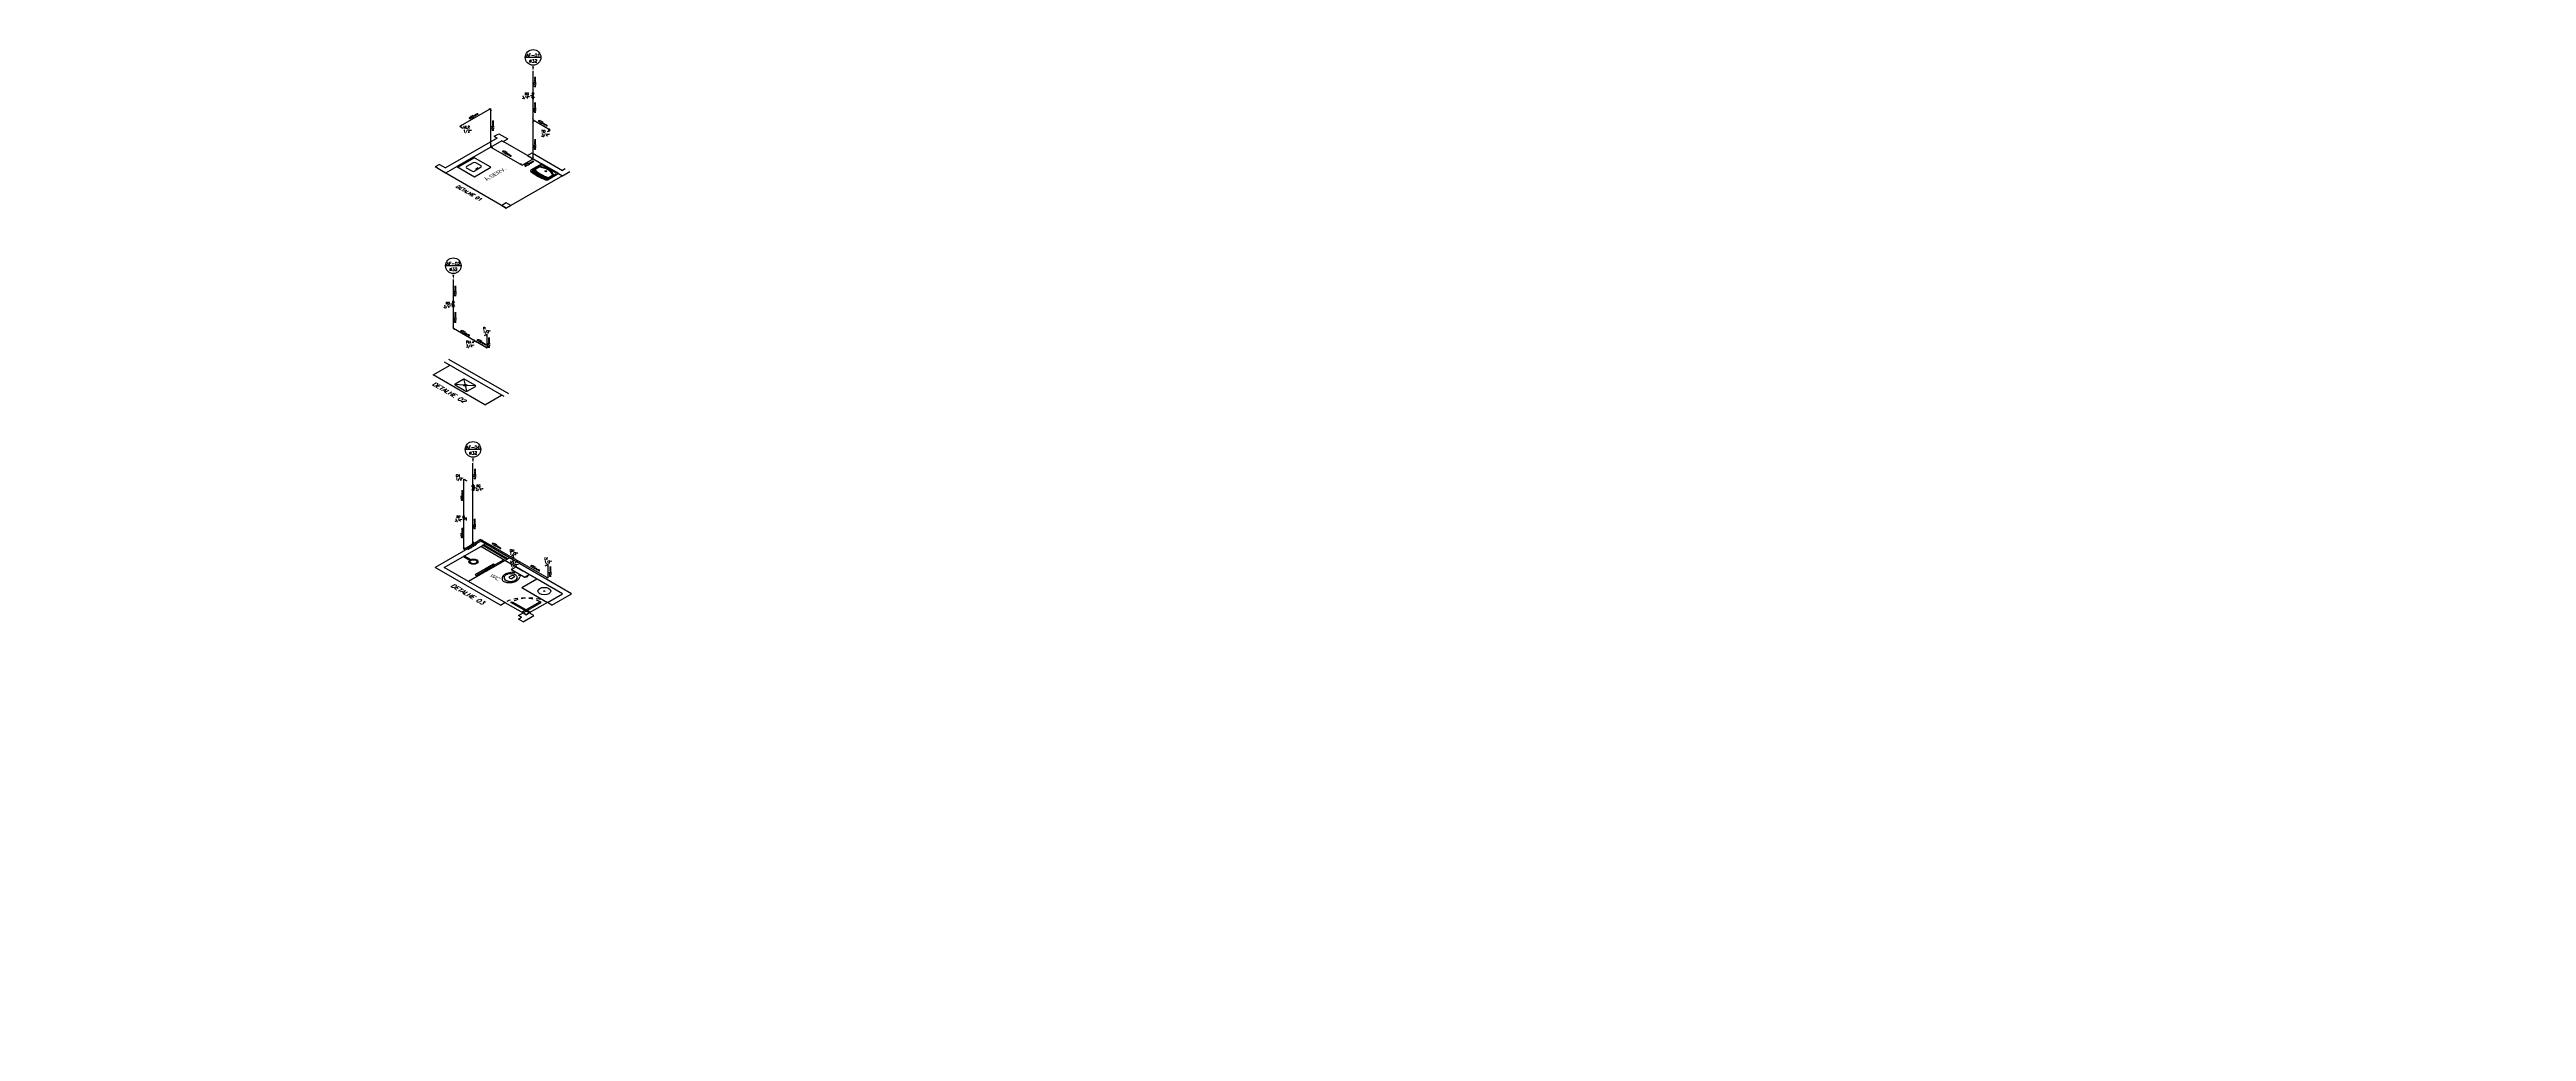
# Model space of a CAD drawing. Header units: millimetres. Extents: x -1292 to 2253, y 326 to 453.
# Drawn here: x 1950.5 to 2021.2, y 339.3 to 367.3 of the extents above; entities that cross this region are included whole.
import ezdxf
from ezdxf.enums import TextEntityAlignment as Align

# ---------------------------------------------------------------- set-up
doc = ezdxf.new("R2010")
doc.units = ezdxf.units.MM
doc.header["$LTSCALE"] = 0.5
doc.linetypes.add('DASHED2', pattern=[0.375, 0.25, -0.125])
for name, color, linetype in [('-HIDRO', 8, 'Continuous'), ('A-PEN-B', 5, 'Continuous'), ('A-PEN-Y', 2, 'Continuous'), ('AF', 5, 'Continuous'), ('CONEXAO_AG_FRIA', 2, 'Continuous'), ('CONEXÃO_HIDRÁULICA', 2, 'Continuous'), ('Diametro', 2, 'Continuous'), ('Prumadas_L', 1, 'Continuous'), ('Prumadas_Q', 3, 'Continuous'), ('Prumadas_T', 2, 'Continuous')]:
    doc.layers.add(name, color=color, linetype=linetype)
doc.layers.add('COTAS', color=53, linetype='Continuous', lineweight=9)
doc.layers.add('E-PEN-C', color=4, linetype='Continuous', lineweight=15)
doc.styles.add('CARIMBO_DADOS', font='arial.ttf', dxfattribs={"height": 0.1})
doc.styles.add('ROMANS', font='romans')
doc.dimstyles.new('COTAS_EXTERNAS', dxfattribs={"dimtxt": 0.1, "dimasz": 0.01, "dimexe": 0, "dimexo": 0, "dimgap": 0.07, "dimtad": 1, "dimzin": 5, "dimdsep": 46, "dimtxsty": 'CARIMBO_DADOS', "dimblk1": 'CIRCULOS', "dimblk2": 'CIRCULOS', "dimsah": 1, "dimcen": 0, "dimse1": 1, "dimse2": 1, "dimclrd": 8, "dimclre": 8, "dimclrt": 230, "dimadec": 0, "dimazin": 0, "dimtfac": 100, "dimtix": 1, "dimtmove": 2, "dimatfit": 3, "dimldrblk": 'CIRCULOS', "dimfxl": 1, "dimtolj": 1, "dimtzin": 5, "dimarcsym": 0})

# ---------------------------------------------------------------- blocks, each defined once
blk = doc.blocks.new('kl')
at = {"layer": '-HIDRO', "ltscale": 0.05}
for p, q in [((2.388, -0.771), (0.993, 0.624)), ((0.629, -0.002), (1.018, 0.387)), ((2.282, -0.877), (0.887, 0.518)), ((1.833, -1.205), (0.629, -0.002)), ((1.317, -0.412), (1.152, -0.391)), ((1.344, -0.198), (1.365, -0.364)), ((1.379, -0.475), (1.4, -0.64)), ((1.593, -0.447), (1.428, -0.426)), ((1.833, -1.205), (2.222, -0.816))]:
    blk.add_line(p, q, dxfattribs=at)
at = {"layer": '-HIDRO', "ltscale": 0.05, "flags": 128}
blk.add_lwpolyline([(1.61, -0.43), (1.361, -0.182, 0.414214), (1.327, -0.182), (1.135, -0.374, 0.414214), (1.135, -0.408), (1.384, -0.657, 0.414214), (1.417, -0.657), (1.61, -0.464, 0.414214)], format="xyb", close=True, dxfattribs=at)
at = {"layer": '-HIDRO', "ltscale": 0.05}
for radius in [0.04, 0.032]:
    blk.add_circle((1.372, -0.419), radius, dxfattribs=at)
at = {"layer": 'Prumadas_T', "style": 'ROMANS'}
blk.add_text('DETALHE 02', height=0.131, rotation=315, dxfattribs=at).set_placement((0.59, -0.4))
blk = doc.blocks.new('*U31', base_point=(2542, 289))
at = {"linetype": 'Continuous'}
blk.add_line((2533, 287), (2533, 292), dxfattribs=at)
for p, q in [((2542, 289), (2533, 289)), ((2536, 299), (2547, 280)), ((2536, 280), (2547, 299)), ((2547, 299), (2536, 299)), ((2547, 280), (2536, 280)), ((2538, 302), (2545, 302)), ((2538, 277), (2545, 277))]:
    blk.add_line(p, q)
blk = doc.blocks.new('NM')
at = {"layer": '-HIDRO'}
for p, q in [((0.166, 1.803), (0.272, 1.909)), ((0.166, 1.803), (0.236, 1.732)), ((0.272, 1.909), (0.484, 1.697)), ((0.272, 1.909), (0.342, 1.838)), ((0.236, 1.732), (-0.966, 0.53)), ((0.342, 1.626), (-0.86, 0.424)), ((0.342, 1.626), (0.378, 1.591)), ((0.342, 1.626), (0.378, 1.591)), ((0.378, 1.591), (0.484, 1.697)), ((0.943, 1.025), (0.378, 1.591)), ((-1.107, 0.672), (-1.213, 0.566)), ((-1.107, 0.672), (-0.966, 0.53)), ((-0.322, 0.962), (-0.704, 0.58)), ((-0.704, 0.58), (-0.293, 0.17)), ((-0.293, 0.934), (-0.675, 0.552)), ((-0.322, 0.736), (-0.477, 0.58)), ((0.088, 0.552), (-0.322, 0.962)), ((-0.138, 0.608), (-0.265, 0.736)), ((0.943, 1.025), (1.05, 1.131)), ((0.943, 1.025), (1.757, 0.212)), ((1.276, 0.693), (1.031, 0.448)), ((1.05, 1.131), (1.757, 0.424)), ((1.247, 0.622), (1.058, 0.433)), ((1.672, 0.297), (1.276, 0.693)), ((1.601, 0.325), (1.304, 0.622)), ((-0.966, 0.318), (-1.213, 0.566)), ((0.448, -1.096), (-1.107, 0.459)), ((-0.86, 0.424), (-0.966, 0.318)), ((-0.35, 0.396), (-0.477, 0.524)), ((-0.138, 0.552), (-0.293, 0.396)), ((-0.293, 0.17), (0.088, 0.552)), ((-0.216, 0.531), (-0.272, 0.474)), ((1.757, 0.212), (0.448, -1.096)), ((1.063, 0.407), (1.058, 0.402)), ((1.073, 0.417), (1.068, 0.412)), ((1.083, 0.427), (1.078, 0.422)), ((1.093, 0.437), (1.088, 0.432)), ((1.103, 0.447), (1.098, 0.442)), ((1.213, 0.556), (1.111, 0.455)), ((1.386, 0.084), (1.381, 0.079)), ((1.396, 0.094), (1.391, 0.089)), ((1.406, 0.104), (1.401, 0.099)), ((1.416, 0.114), (1.411, 0.109)), ((1.601, 0.269), (1.412, 0.079)), ((1.426, 0.124), (1.421, 0.119)), ((1.672, 0.297), (1.427, 0.052)), ((1.535, 0.234), (1.433, 0.132)), ((1.822, 0.489), (1.757, 0.424)), ((0.448, -0.884), (0.342, -0.99)), ((0.342, -0.99), (0.448, -1.096)), ((0.555, -0.99), (0.448, -0.884)), ((0.448, -1.096), (0.555, -0.99))]:
    blk.add_line(p, q, dxfattribs=at)
at = {"layer": '-HIDRO', "ltscale": 0.05}
blk.add_line((1.757, 0.212), (1.928, 0.383), dxfattribs=at)
at = {"layer": '-HIDRO'}
for radius in [0.0225, 0.011]:
    blk.add_circle((1.372, 0.393), radius, dxfattribs=at)
for centre, radius, start, end in [((-0.449, 0.552), 0.04, 135, 225), ((-0.293, 0.707), 0.04, 45, 135), ((-0.166, 0.58), 0.04, 315, 45), ((1.15, 0.188), 0.397, 43.21634, 81.78896), ((1.276, 0.594), 0.04, 45, 135), ((-0.322, 0.425), 0.04, 225, 315), ((1.066, 0.413), 0.05, 135, 213.28678), ((2.013, 1.035), 1.183, 213.28678, 225), ((1.079, 0.411), 0.03, 135, 213.70177), ((2.013, 1.035), 1.153, 213.70177, 225), ((2.049, 1.082), 1.202, 214.45771, 225.41551), ((2.049, 1.082), 1.195, 214.39526, 225.41551), ((2.049, 1.082), 1.188, 214.33205, 225.41551), ((2.049, 1.082), 1.181, 214.26809, 225.41551), ((2.049, 1.082), 1.174, 214.20334, 225.41551), ((2.049, 1.082), 1.167, 214.13781, 225.41551), ((2.049, 1.082), 1.16, 214.07147, 225.41551), ((2.049, 1.082), 1.153, 214.00431, 225.41551), ((2.049, 1.082), 1.146, 213.93632, 225.41551), ((2.049, 1.082), 1.139, 213.86747, 225.41551), ((2.052, 1.084), 1.132, 213.79776, 225.41551), ((2.013, 1.035), 1.183, 225, 236.71322), ((2.013, 1.035), 1.153, 225, 236.29823), ((2.061, 1.07), 1.202, 224.58449, 235.54229), ((2.061, 1.07), 1.195, 224.58449, 235.60474), ((1.146, 0.174), 0.388, 44.29631, 80.17971), ((2.061, 1.07), 1.188, 224.58449, 235.66795), ((2.061, 1.07), 1.181, 224.58449, 235.73191), ((2.061, 1.07), 1.174, 224.58449, 235.79666), ((2.061, 1.07), 1.167, 224.58449, 235.86219), ((2.061, 1.07), 1.16, 224.58449, 235.92853), ((2.061, 1.07), 1.153, 224.58449, 235.99569), ((2.061, 1.07), 1.146, 224.58449, 236.06368), ((2.061, 1.07), 1.139, 224.58449, 236.13253), ((2.063, 1.073), 1.132, 224.58449, 236.20224), ((1.392, 0.088), 0.05, 236.71322, 315), ((1.39, 0.1), 0.03, 236.29823, 315), ((1.153, 0.168), 0.388, 9.82029, 45.70369), ((1.167, 0.171), 0.397, 8.21104, 46.78366), ((1.573, 0.297), 0.04, 315, 45)]:
    blk.add_arc(centre, radius, start, end, dxfattribs=at)
at = {"layer": '-HIDRO', "style": 'CARIMBO_DADOS'}
blk.add_text('Á.SERV.', height=0.12, rotation=45, dxfattribs=at).set_placement((0.234, 0.234), align=Align.CENTER)
at = {"layer": 'Diametro', "style": 'ROMANS'}
blk.add_text('DETALHE 01', height=0.1, rotation=315, dxfattribs=at).set_placement((-0.451, -0.523), align=Align.CENTER)
blk = doc.blocks.new('FGTT')
at = {"layer": '-HIDRO'}
for p, q in [((-0.399, 1.775), (-1.46, 0.714)), ((0.272, 1.103), (-0.399, 1.775)), ((-0.802, 1.16), (-0.783, 1.179)), ((-0.802, 1.16), (-0.651, 1.009)), ((-0.783, 1.179), (-0.632, 1.028)), ((-0.399, 1.562), (-0.293, 1.669)), ((0.166, 0.997), (-0.399, 1.562)), ((0.166, 0.997), (0.272, 1.103)), ((0.557, -0.101), (0.911, 0.253)), ((0.663, 0.329), (0.655, 0.337)), ((0.661, 0.327), (0.687, 0.352)), ((0.672, 0.315), (0.661, 0.327)), ((0.685, 0.328), (0.672, 0.315)), ((0.676, 0.358), (0.684, 0.35)), ((0.698, 0.341), (0.685, 0.328)), ((0.687, 0.352), (0.698, 0.341)), ((0.557, -0.101), (1.157, -0.7))]:
    blk.add_line(p, q, dxfattribs=at)
at = {"layer": '-HIDRO', "ltscale": 0.05}
for p, q in [((-1.248, 0.714), (-0.399, 1.562)), ((0.209, 1.039), (-0.357, 1.605)), ((0.23, 1.06), (-0.336, 1.626)), ((0.06, -0.806), (-1.46, 0.714)), ((0.195, -0.729), (-1.248, 0.714)), ((-0.102, 0.841), (-0.527, 0.417)), ((-0.498, 0.389), (-0.074, 0.813)), ((0.138, 1.025), (-0.286, 0.601)), ((-0.286, 0.601), (-0.258, 0.573)), ((-0.258, 0.573), (0.166, 0.997)), ((-0.074, 0.813), (-0.102, 0.841)), ((0.166, 0.997), (0.138, 1.025)), ((1.51, -0.347), (0.166, 0.997)), ((1.722, -0.347), (0.272, 1.103)), ((-0.258, 0.573), (-0.682, 0.148)), ((-0.527, 0.417), (-0.498, 0.389)), ((1.156, -0.7), (1.51, -0.347)), ((1.262, -0.806), (1.722, -0.347)), ((0.06, -0.806), (0.166, -0.7)), ((0.166, -0.7), (0.591, -1.125)), ((0.308, -0.7), (0.336, -0.672)), ((0.732, -1.124), (0.308, -0.7)), ((0.336, -0.672), (0.761, -1.096)), ((0.485, -1.231), (0.591, -1.125)), ((0.485, -1.231), (0.591, -1.125)), ((0.987, -0.672), (0.562, -1.096)), ((0.562, -1.096), (0.591, -1.125)), ((0.591, -1.125), (1.015, -0.7)), ((0.661, -1.195), (0.591, -1.125)), ((0.591, -1.125), (0.661, -1.195)), ((0.761, -1.096), (0.661, -1.195)), ((0.661, -1.195), (0.732, -1.125)), ((1.157, -0.7), (0.732, -1.124)), ((0.761, -1.096), (0.732, -1.124)), ((0.838, -1.23), (0.732, -1.124)), ((0.838, -1.231), (0.732, -1.125)), ((1.015, -0.7), (0.987, -0.672)), ((1.262, -0.806), (1.156, -0.7)), ((1.263, -0.806), (1.157, -0.7)), ((0.555, -1.301), (0.485, -1.231)), ((0.485, -1.231), (0.555, -1.301)), ((0.485, -1.372), (0.555, -1.301)), ((0.591, -1.478), (0.485, -1.372)), ((0.591, -1.478), (0.838, -1.231))]:
    blk.add_line(p, q, dxfattribs=at)
at = {"layer": '-HIDRO'}
for points in [[(0.582, 0.582), (0.728, 0.435, -0.418036), (0.728, 0.41), (0.639, 0.321, -0.424217), (0.613, 0.32), (0.321, 0.613, -0.430132), (0.321, 0.639), (0.337, 0.655), (0.358, 0.676), (0.41, 0.728, -0.418036), (0.435, 0.728)], [(0.409, 0.409, 0.18052), (0.311, 0.453, 0.167158), (0.216, 0.428, 0.1), (0.174, 0.385, 0.096291), (0.152, 0.336, 0.13332), (0.152, 0.266, 0.150886), (0.192, 0.192, 0.150886), (0.266, 0.152, 0.13332), (0.336, 0.152, 0.096291), (0.385, 0.174, 0.1), (0.428, 0.216, 0.167158), (0.453, 0.311, 0.18052)], [(0.264, 0.307, -0.276984), (0.269, 0.332), (0.33, 0.392, -0.393258), (0.392, 0.33), (0.332, 0.269, -0.276984), (0.307, 0.264, -0.2)]]:
    blk.add_lwpolyline(points, format="xyb", close=True, dxfattribs=at)
blk.add_lwpolyline([(0.394, 0.539), (0.371, 0.528, -0.060779), (0.337, 0.515, 0.06199), (0.272, 0.499, 0.067868), (0.207, 0.465, 0.08648), (0.149, 0.41, 0.085166), (0.111, 0.336, 0.098298), (0.099, 0.241, 0.182004), (0.143, 0.143, 0.182004), (0.241, 0.099, 0.098298), (0.336, 0.111, 0.085166), (0.41, 0.149, 0.08648), (0.465, 0.207, 0.067868), (0.499, 0.272, 0.06199), (0.515, 0.337, -0.060779), (0.527, 0.371), (0.539, 0.394)], format="xyb", dxfattribs=at)
for centre, radius in [((-0.567, 0.944), 0.106), ((-0.567, 0.944), 0.0797), ((0.389, 0.495), 0.0075), ((0.495, 0.389), 0.0075), ((1.085, -0.241), 0.15), ((1.085, -0.241), 0.015)]:
    blk.add_circle(centre, radius, dxfattribs=at)
at = {"layer": '-HIDRO', "linetype": 'DASHED2'}
for centre, start, end in [((0.592, -1.126), 48.94987, 135), ((0.731, -1.125), 45, 131.05013)]:
    blk.add_arc(centre, 0.601, start, end, dxfattribs=at)
at = {"layer": '-HIDRO', "style": 'CARIMBO_DADOS'}
blk.add_text('WC', height=0.12, rotation=315, dxfattribs=at).set_placement((-0.099, 0.271), align=Align.CENTER)
blk = doc.blocks.new('ADH_CXI_RG_A')
for p, q in [((0.019, 0.067), (-0.019, 0.089)), ((0, 0.078), (0, 0.046)), ((-0.019, -0.067), (0.019, -0.089)), ((0, -0.046), (0, -0.078)), ((0.04, -0.023), (0.094, -0.054)), ((0.094, -0.107), (0.094, -0.002))]:
    blk.add_line(p, q)
blk.add_lwpolyline([(0.04, -0.023, 0.064782), (0.037, -0.006, 0.052885), (0.03, 0.012, 0.05077), (0.02, 0.028, 0.057376), (0.007, 0.041, 0.075912), (-0.007, 0.049, 0.111921), (-0.02, 0.051, 0.1493), (-0.03, 0.047, 0.133827), (-0.037, 0.037, 0.091621), (-0.04, 0.023, 0.064782), (-0.037, 0.006, 0.052885), (-0.03, -0.012, 0.05077), (-0.02, -0.028, 0.057376), (-0.007, -0.041, 0.075912), (0.007, -0.049, 0.111921), (0.02, -0.051, 0.1493), (0.03, -0.047, 0.133827), (0.037, -0.037, 0.091621), (0.04, -0.023)], format="xyb", close=True)
blk = doc.blocks.new('*U15', base_point=(2542, 289))
at = {"linetype": 'Continuous'}
blk.add_line((2533, 287), (2533, 292), dxfattribs=at)
for p, q in [((2542, 289), (2533, 289)), ((2536, 299), (2547, 280)), ((2536, 280), (2547, 299)), ((2547, 299), (2536, 299)), ((2547, 280), (2536, 280)), ((2538, 302), (2545, 302)), ((2538, 277), (2545, 277))]:
    blk.add_line(p, q)
blk = doc.blocks.new('CIRCULOS')
at = {"layer": 'COTAS'}
for p, q in [((-4, 0), (4, 0)), ((0, 4), (0, -4))]:
    blk.add_line(p, q, dxfattribs=at)
for radius in [2, 1]:
    blk.add_circle((0, 0), radius, dxfattribs=at)
blk = doc.blocks.new('*D96')
at = {"layer": 'A-PEN-B', "color": 8, "lineweight": -2}
blk.add_line((2058.734, 339.476), (2058.734, 340.356), dxfattribs=at)
at = {"layer": 'Defpoints', "color": 0}
for p in [(2058.103, 340.366), (2058.734, 340.366), (-1171.396, 339.466)]:
    blk.add_point(p, dxfattribs=at)
at = {"layer": 'A-PEN-B', "color": 8, "lineweight": -2, "xscale": 0.01, "yscale": 0.01, "zscale": 0.01}
for p, rotation in [((2058.734, 340.366), 90), ((2058.734, 339.466), 270)]:
    blk.add_blockref('CIRCULOS', p, dxfattribs=dict(at, rotation=rotation))
at = {"layer": 'A-PEN-B', "color": 230, "insert": (2058.603, 339.916), "char_height": 0.1, "attachment_point": 5, "rotation": 90, "style": 'CARIMBO_DADOS'}
blk.add_mtext('\\A1;0,90', dxfattribs=at)
blk = doc.blocks.new('*D98')
at = {"layer": 'A-PEN-B', "color": 8, "lineweight": -2}
for p, q in [((2055.568, 340.506), (2055.568, 339.988)), ((2055.568, 339.353), (2055.568, 339.598))]:
    blk.add_line(p, q, dxfattribs=at)
at = {"layer": 'Defpoints', "color": 0}
for p in [(2055.568, 340.516), (2055.853, 340.516), (-1174.486, 339.343)]:
    blk.add_point(p, dxfattribs=at)
at = {"layer": 'A-PEN-B', "color": 8, "lineweight": -2, "xscale": 0.01, "yscale": 0.01, "zscale": 0.01}
for p, rotation in [((2055.568, 340.516), 90), ((2055.568, 339.343), 270)]:
    blk.add_blockref('CIRCULOS', p, dxfattribs=dict(at, rotation=rotation))
at = {"layer": 'A-PEN-B', "color": 230, "insert": (2055.514, 339.793), "char_height": 0.1, "attachment_point": 5, "rotation": 90, "style": 'CARIMBO_DADOS'}
blk.add_mtext('\\A1;1,20', dxfattribs=at)

msp = doc.modelspace()

# ---------------------------------------------------------------- linework, layer by layer
at = {"layer": 'A-PEN-Y'}
for p, q in [((1962.234, 365.099), (1962.263, 365.116)), ((1962.272, 365.15), (1962.243, 365.166)), ((1964.719, 365.004), (1964.762, 364.979)), ((1964.768, 365.057), (1964.725, 365.032)), ((1963.079, 364.587), (1963.107, 364.57)), ((1963.126, 364.538), (1963.126, 364.505)), ((1963.962, 364.064), (1963.919, 364.039)), ((1964.014, 364.064), (1964.057, 364.039)), ((1962.567, 358.986), (1962.611, 358.961)), ((1962.617, 359.039), (1962.573, 359.014)), ((1962.704, 358.989), (1962.66, 358.964)), ((1962.955, 358.836), (1962.955, 358.803)), ((1962.97, 358.848), (1962.999, 358.832)), ((1962.776, 353.313), (1962.747, 353.329)), ((1962.827, 353.313), (1962.856, 353.33)), ((1963.703, 352.84), (1963.703, 352.807)), ((1963.729, 352.847), (1963.758, 352.83)), ((1963.776, 352.798), (1963.776, 352.765)), ((1963.848, 352.694), (1963.819, 352.711)), ((1963.827, 352.735), (1963.856, 352.752)), ((1963.898, 352.694), (1963.927, 352.711)), ((1964.693, 352.269), (1964.693, 352.235)), ((1964.714, 352.278), (1964.743, 352.261))]:
    msp.add_line(p, q, dxfattribs=at)
at = {"layer": 'AF'}
for p, q in [((1964.298, 364.203), (1964.298, 366.703)), ((1962.209, 365.13), (1963.093, 365.64)), ((1962.209, 365.13), (1962.296, 365.08)), ((1963.093, 364.54), (1963.093, 365.64)), ((1964.789, 365.02), (1964.298, 365.303)), ((1964.789, 365.02), (1964.703, 364.97)), ((1963.093, 364.54), (1963.987, 364.024)), ((1963.987, 364.024), (1964.298, 364.203)), ((1962.022, 359.358), (1962.022, 360.758)), ((1962.984, 358.802), (1962.022, 359.358)), ((1962.638, 359.002), (1962.551, 358.952)), ((1962.984, 359.202), (1962.898, 359.152)), ((1962.984, 358.802), (1962.984, 359.202)), ((1962.32, 353.066), (1962.32, 355.066)), ((1962.32, 355.066), (1962.407, 355.016)), ((1962.583, 353.218), (1962.583, 355.518)), ((1962.32, 353.066), (1962.802, 353.344)), ((1964.729, 352.232), (1962.802, 353.344)), ((1963.743, 352.9), (1963.683, 352.865)), ((1963.743, 352.8), (1963.743, 352.9)), ((1963.873, 352.725), (1963.786, 352.675)), ((1964.729, 352.632), (1964.642, 352.582)), ((1964.729, 352.232), (1964.729, 352.632))]:
    msp.add_line(p, q, dxfattribs=at)
at = {"layer": 'CONEXÃO_HIDRÁULICA'}
for p, q in [((1963.058, 365.604), (1963.058, 365.636)), ((1963.079, 365.576), (1963.107, 365.592)), ((1964.312, 365.342), (1964.284, 365.358)), ((1964.312, 365.241), (1964.284, 365.257)), ((1964.333, 365.267), (1964.333, 365.3)), ((1964.284, 364.249), (1964.312, 364.266)), ((1964.269, 364.17), (1964.269, 364.203)), ((1962.036, 359.395), (1962.008, 359.411)), ((1962.051, 359.325), (1962.051, 359.357)), ((1962.938, 359.159), (1962.938, 359.192)), ((1962.97, 359.14), (1962.998, 359.156)), ((1962.334, 355.004), (1962.306, 355.02)), ((1962.355, 355.03), (1962.355, 355.062)), ((1962.306, 353.112), (1962.334, 353.129)), ((1962.356, 353.071), (1962.356, 353.103)), ((1962.553, 353.185), (1962.553, 353.217)), ((1962.569, 353.264), (1962.597, 353.28)), ((1962.619, 353.222), (1962.619, 353.255)), ((1964.682, 352.589), (1964.682, 352.621)), ((1964.715, 352.569), (1964.743, 352.586))]:
    msp.add_line(p, q, dxfattribs=at)
at = {"layer": 'Prumadas_L'}
for p, q in [((1964.086, 367.103), (1964.51, 367.103)), ((1961.809, 361.157), (1962.234, 361.157)), ((1962.37, 355.917), (1962.795, 355.917))]:
    msp.add_line(p, q, dxfattribs=at)
for points in [[(1964.298, 366.703), (1964.268, 366.844), (1964.328, 366.844)], [(1962.022, 360.758), (1961.992, 360.899), (1962.052, 360.899)], [(1962.583, 355.518), (1962.553, 355.658), (1962.613, 355.658)]]:
    msp.add_solid(points, dxfattribs=at)
at = {"layer": 'Prumadas_Q'}
for centre in [(1964.298, 367.097), (1962.022, 361.152), (1962.583, 355.911)]:
    msp.add_circle(centre, 0.223, dxfattribs=at)

# ---------------------------------------------------------------- block references
at = {"xscale": 1.22478281, "yscale": 0.70710614, "zscale": 1.22478281}
for name, p in [('NM', (1962.984, 363.57)), ('FGTT', (1963.291, 352.039))]:
    msp.add_blockref(name, p, dxfattribs=at)
at = {"layer": 'CONEXAO_AG_FRIA', "xscale": 0.006400000000212458, "yscale": 0.006399999999985084, "zscale": 0.6400000000000001, "rotation": 1.814783487342004e-10}
msp.add_blockref('*U15', (1964.298, 366.003), dxfattribs=at)
at = {"layer": 'CONEXAO_AG_FRIA', "yscale": 0.006399999999985084, "zscale": 0.6400000000000001}
for name, p, xscale in [('*U31', (1962.022, 360.058), 0.006400000000212458), ('*U15', (1962.583, 354.818), -0.006400000000212458)]:
    msp.add_blockref(name, p, dxfattribs=dict(at, xscale=xscale))
at = {"layer": 'CONEXÃO_HIDRÁULICA', "xscale": 0.8000000000001819, "yscale": 0.7999999999999545, "zscale": 0.8, "rotation": 7.81612980987257e-10}
msp.add_blockref('ADH_CXI_RG_A', (1962.32, 353.966), dxfattribs=at)
at = {"layer": 'E-PEN-C', "xscale": 1.224782809999994, "yscale": 0.7071061400000005, "zscale": 1.22478281}
msp.add_blockref('kl', (1960.68, 358.038), dxfattribs=at)

# ---------------------------------------------------------------- texts
at = {"layer": 'CONEXAO_AG_FRIA', "style": 'ROMANS'}
for s, height, p in [('3/4"', 0.064, (1963.986, 365.923)), ('RG', 0.064, (1964.065, 366.022)), ('MLR', 0.07, (1962.307, 365.071)), ('1/2"', 0.07, (1962.307, 364.956)), ('TQ', 0.07, (1964.535, 364.955)), ('3/4"', 0.07, (1964.535, 364.843)), ('3/4"', 0.064, (1961.746, 359.954)), ('RG', 0.064, (1961.807, 360.048)), ('FI', 0.064, (1962.875, 359.334)), ('1/2"', 0.064, (1962.875, 359.238)), ('3/4"', 0.07, (1962.384, 358.825)), ('PIA', 0.07, (1962.384, 358.937)), ('CH', 0.064, (1962.094, 355.131)), ('1/2"', 0.064, (1962.094, 355.035)), ('3/4"', 0.064, (1962.66, 354.738)), ('RG', 0.064, (1962.685, 354.837)), ('3/4"', 0.064, (1962.066, 353.857)), ('RP', 0.064, (1962.11, 353.951)), ('DH', 0.07, (1963.635, 352.988)), ('1/2"', 0.07, (1963.635, 352.898)), ('VS', 0.07, (1963.648, 352.657)), ('1/2"', 0.07, (1963.648, 352.567)), ('LV', 0.064, (1964.62, 352.763)), ('1/2"', 0.064, (1964.62, 352.667))]:
    msp.add_text(s, height=height, dxfattribs=at).set_placement(p)
at = {"layer": 'Diametro', "style": 'ROMANS'}
for s, rotation, p in [('%%C32mm', 90, (1964.382, 366.397)), ('%%C25mm', 90, (1964.382, 365.661)), ('%%C25mm', 30, (1962.615, 365.401)), ('%%C25mm', 90, (1963.177, 365.148)), ('%%C25mm', 330, (1964.565, 365.196)), ('%%C25mm', 330, (1963.54, 364.329)), ('%%C25mm', 90, (1964.382, 364.612)), ('%%C25mm', 30, (1964.203, 364.045)), ('%%C32mm', 90, (1962.1, 360.429)), ('%%C25mm', 90, (1962.101, 359.676)), ('%%C25mm', 330, (1962.348, 359.204)), ('%%C25mm', 330, (1962.816, 358.946)), ('%%C25mm', 90, (1963.064, 358.956)), ('%%C32mm', 90, (1962.667, 355.211)), ('%%C25mm', 90, (1962.298, 354.596)), ('%%C25mm', 90, (1962.298, 353.529)), ('%%C25mm', 90, (1962.658, 353.785)), ('%%C25mm', 30, (1962.565, 353.116)), ('%%C25mm', 330, (1963.244, 353.135)), ('%%C25mm', 330, (1964.347, 352.499)), ('%%C25mm', 90, (1964.819, 352.424))]:
    msp.add_text(s, height=0.0576, rotation=rotation, dxfattribs=at).set_placement(p, align=Align.CENTER)
at = {"layer": 'Prumadas_T', "style": 'ROMANS'}
for s, p in [('AF-01', (1964.298, 367.109)), ('%%C32', (1964.301, 366.947)), ('AF-02', (1962.022, 361.164)), ('%%C32', (1962.025, 361.002)), ('AF-04', (1962.583, 355.923)), ('%%C32', (1962.586, 355.761))]:
    msp.add_text(s, height=0.09, dxfattribs=at).set_placement(p, align=Align.CENTER)
at = {"layer": 'Prumadas_T', "style": 'ROMANS', "oblique": 30.00158, "width": 1.154719}
msp.add_text('DETALHE 03', height=0.1135, rotation=330.00079, dxfattribs=at).set_placement((1961.935, 352.003))

# ---------------------------------------------------------------- dimensions: what is measured, and where the dimension line sits
at = {"layer": 'A-PEN-B'}
for base, p1, p2, text, picture, middle in [((2055.568, 340.516), (-1174.486, 339.343), (2055.853, 340.516), '1,20', '*D98', (2055.514, 339.793)), ((2058.734, 340.366), (-1171.396, 339.466), (2058.103, 340.366), '0,90', '*D96', (2058.603, 339.916))]:
    dim = msp.add_linear_dim(base=base, p1=p1, p2=p2, angle=90, text=text, dimstyle='COTAS_EXTERNAS', override={"dimfxlon": 1}, dxfattribs=at)
    dim.commit()
    dim.dimension.update_dxf_attribs({"geometry": picture, "text_midpoint": middle, "dimtype": 160})

doc.saveas('drawing.dxf')
